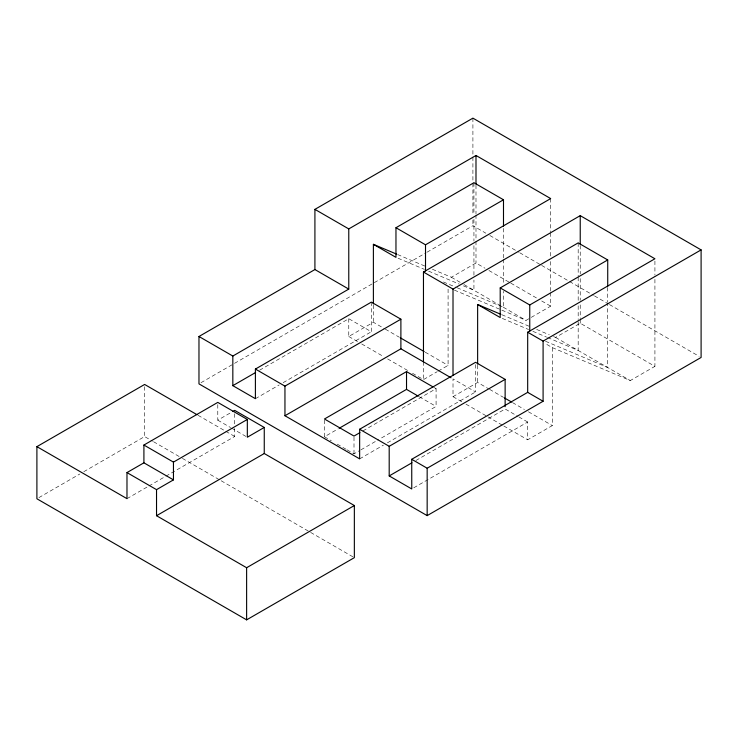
<?xml version="1.0" encoding="UTF-8"?>
<svg xmlns="http://www.w3.org/2000/svg" width="738" height="738" viewBox="0 0 738 738"><rect width="100%" height="100%" fill="white"/><g stroke="black" fill="none" stroke-linecap="round" stroke-linejoin="round"><path stroke-width="0.55" stroke-dasharray="3.69 2.77" d="M200.967 382.727L373.299 283.226M374.295 282.654L426.094 252.747M427.09 252.175L472.91 225.717L485.862 233.199M38.893 497.624L79.796 474.008M83.781 471.702L144.63 436.573L152.582 441.167M259.582 370.208L348.77 318.715L371.343 331.749L371.343 303.272M348.77 318.715L348.77 336.491L373.391 322.275L384.35 328.594M432.403 269.241L451.37 277.257L475.992 263.032L484.958 268.208M217.784 404.618L217.784 420.171L231.723 412.118M255.403 398.686L279.185 384.95M283.152 382.662L371.343 331.749M126.982 498.657L147.932 486.563M148.928 485.982L164.888 476.766M165.884 476.195L234.712 436.453L234.712 428.529M324.452 420.116L324.452 436.776L338.299 428.778M412.505 373.29L423.464 379.609L437.247 371.648M438.234 371.085L448.086 365.393L448.086 287.442M501.822 310.135L526.056 320.375L550.686 306.159L550.686 292.423M362.902 430.927L436.084 388.677L436.084 406.444L379.71 438.99M347.109 449.848L354 453.833L359.932 450.411M360.919 449.839L378.723 439.562M475.576 364.59L475.576 391.933L453.012 378.898L453.012 396.675L477.634 382.45L488.584 388.778M553.5 336.546L555.603 337.432L580.234 323.216L654.92 366.343L654.92 275.938M359.646 458.87L383.428 445.134M387.385 442.846L475.576 391.933M415.946 460.484L505.133 408.99L517.882 416.352M413.741 487.818L527.698 422.016L527.698 439.793L552.328 425.577L552.31 347.616L544.469 343.087M552.31 347.616L630.298 380.559L654.92 366.343M397.625 254.555L426.075 266.575M398.068 258.235L424.415 269.37M428.63 271.15L459.184 284.056M463.399 285.837L473.934 290.283L473.934 279.988M443.427 281.971L456.066 287.313M457.126 287.765L503.491 307.34L503.491 291.326M454.405 290.108L500.77 309.692M501.868 314.739L530.318 326.75M536.637 329.425L549.284 334.766M502.31 318.419L528.657 329.545M532.873 331.325L546.572 337.118M547.624 337.561L578.177 350.467L578.177 320.716M545.557 341.27L607.725 367.524L607.725 303.438M489.857 235.496L518.749 252.184M519.746 252.756L540.668 264.841M541.664 265.412L593.481 295.329M594.477 295.901L608.426 303.955M609.422 304.536L699.107 356.306M488.934 270.514L509.847 282.589M510.844 283.161L537.734 298.687M541.72 300.984L550.686 306.159M451.37 277.257L463.141 284.056M464.128 284.619L526.056 320.375M555.603 337.432L630.298 380.559M385.347 329.176L399.286 337.22M425.18 352.174L448.086 365.393M489.58 389.35L503.528 397.404M512.486 402.579L524.441 409.479M528.426 411.776L552.328 425.577M518.869 416.924L527.698 422.016M348.77 336.491L357.727 341.666M361.712 343.963L383.622 356.611M387.607 358.908L408.52 370.983M453.012 396.675L461.97 401.841M465.955 404.147L486.868 416.223M487.864 416.795L502.799 425.42M503.796 425.992L527.698 439.793M434.11 387.533L436.084 388.677M419.332 396.776L436.084 406.444M324.452 436.776L331.344 440.752M337.257 444.165L346.122 449.285M217.784 420.171L230.588 427.56M231.575 428.132L246.344 436.656M198.079 415.309L224.813 430.743M225.8 431.315L234.712 436.453M153.578 441.739L181.4 457.809M182.397 458.381L220.164 480.189M221.16 480.761L309.619 531.83M310.615 532.412L354.351 557.66M654.92 261.058L654.92 274.794M607.725 287.423L607.725 302.294M580.234 245.403L580.234 274.01M580.234 278.586L580.234 300.329M580.234 304.905L580.234 318.641M580.234 319.785L580.234 323.216M578.177 242.894L578.177 276.086M578.177 277.23L578.177 301.261M578.177 305.836L578.177 319.572M550.686 198.587L550.686 231.778M550.686 232.922L550.686 256.953M550.686 261.529L550.686 291.279M503.491 228.383L503.491 258.134M503.491 259.278L503.491 284.453M477.634 365.255L477.634 382.45M475.992 185.22L475.992 213.826M475.992 214.97L475.992 240.145M475.992 241.289L475.992 263.032M473.934 182.71L473.934 214.758M473.934 219.334L473.934 241.077M473.934 245.653L473.934 275.403M472.91 118.145L472.91 155.912M472.91 157.056L472.91 182.231M472.91 183.375L472.91 215.422M472.91 219.998L472.91 225.717M423.464 361.841L423.464 379.609M373.391 305.08L373.391 322.275M354 437.173L354 453.833M234.712 413.797L234.712 423.99M144.63 386.712L144.63 436.573"/><path stroke-width="1.11" d="M505.133 406.712L505.133 379.369L389.194 446.305L389.194 475.927L411.767 488.962L411.73 459.285L527.679 392.358L527.688 332.22L654.92 258.77L580.234 215.644L453.012 289.102L423.464 272.036L423.464 361.841M314.914 269.554L314.914 209.371L472.91 118.145L701.1 249.887L701.1 357.46L427.164 515.622L198.974 383.88L198.974 336.491L314.914 269.554L348.77 289.102L348.77 228.918L475.992 155.469L550.686 198.587L423.464 272.036M373.391 303.927L373.391 244.315L395.965 257.35L395.965 227.728L473.934 182.71L503.491 199.777L503.491 226.096M36.9 446.647L126.982 498.657L126.982 472.588L156.53 489.654L156.53 515.714L264.259 453.519L354.351 505.53L354.351 557.66L246.621 619.855L36.9 498.777L36.9 446.647L144.63 384.452L197.092 414.738M198.974 336.491L232.83 356.039L348.77 289.102M395.965 227.728L425.512 244.795L503.491 199.777M232.83 356.039L232.83 385.651L255.403 398.686L255.403 369.065L371.343 302.128L400.891 319.194L400.891 348.806L284.951 415.743L284.951 386.122L400.891 319.194M232.83 385.651L255.625 372.496M247.331 419.452L173.458 462.108L173.458 479.875L143.91 462.818L143.91 445.042L217.784 402.394L247.331 419.452L247.331 437.228L264.259 427.45L264.259 453.519M126.982 472.588L143.91 462.818M232.719 411.546L234.712 410.393L264.259 427.45M477.634 364.111L477.634 304.499L500.207 317.534L500.207 287.912L578.177 242.894L607.725 259.951L607.725 286.279M156.53 489.654L173.458 479.875M433.123 386.97L406.527 371.611L324.452 419L354 436.066L359.932 432.634M500.207 287.912L529.755 304.969L607.725 259.951M339.286 428.206L406.527 389.387L418.354 396.205M284.951 415.743L359.646 458.87L359.646 429.248L475.576 362.312L505.133 379.369M527.688 332.22L543.094 341.113L701.1 249.887M389.194 475.927L411.979 462.772M156.53 515.714L246.621 567.725L354.351 505.53M427.164 515.622L427.164 468.233L543.094 401.26L543.094 341.113M373.391 244.315L396.574 254.112M477.634 304.499L500.816 314.296M314.914 209.371L348.77 228.918M527.679 392.358L543.094 401.26M400.282 337.792L424.184 351.592M504.524 397.976L511.489 402.007M400.891 348.806L451.038 377.764M255.403 369.065L284.951 386.122M359.646 429.248L389.194 446.305M143.91 445.042L173.458 462.108M411.73 459.285L427.164 468.233M580.234 215.644L580.234 244.26M529.755 304.969L529.755 331.178M475.992 155.469L475.992 184.076M453.012 289.102L453.012 375.448M425.512 244.795L425.512 270.994M406.527 371.611L406.527 389.387M246.621 567.725L246.621 619.855"/></g></svg>
